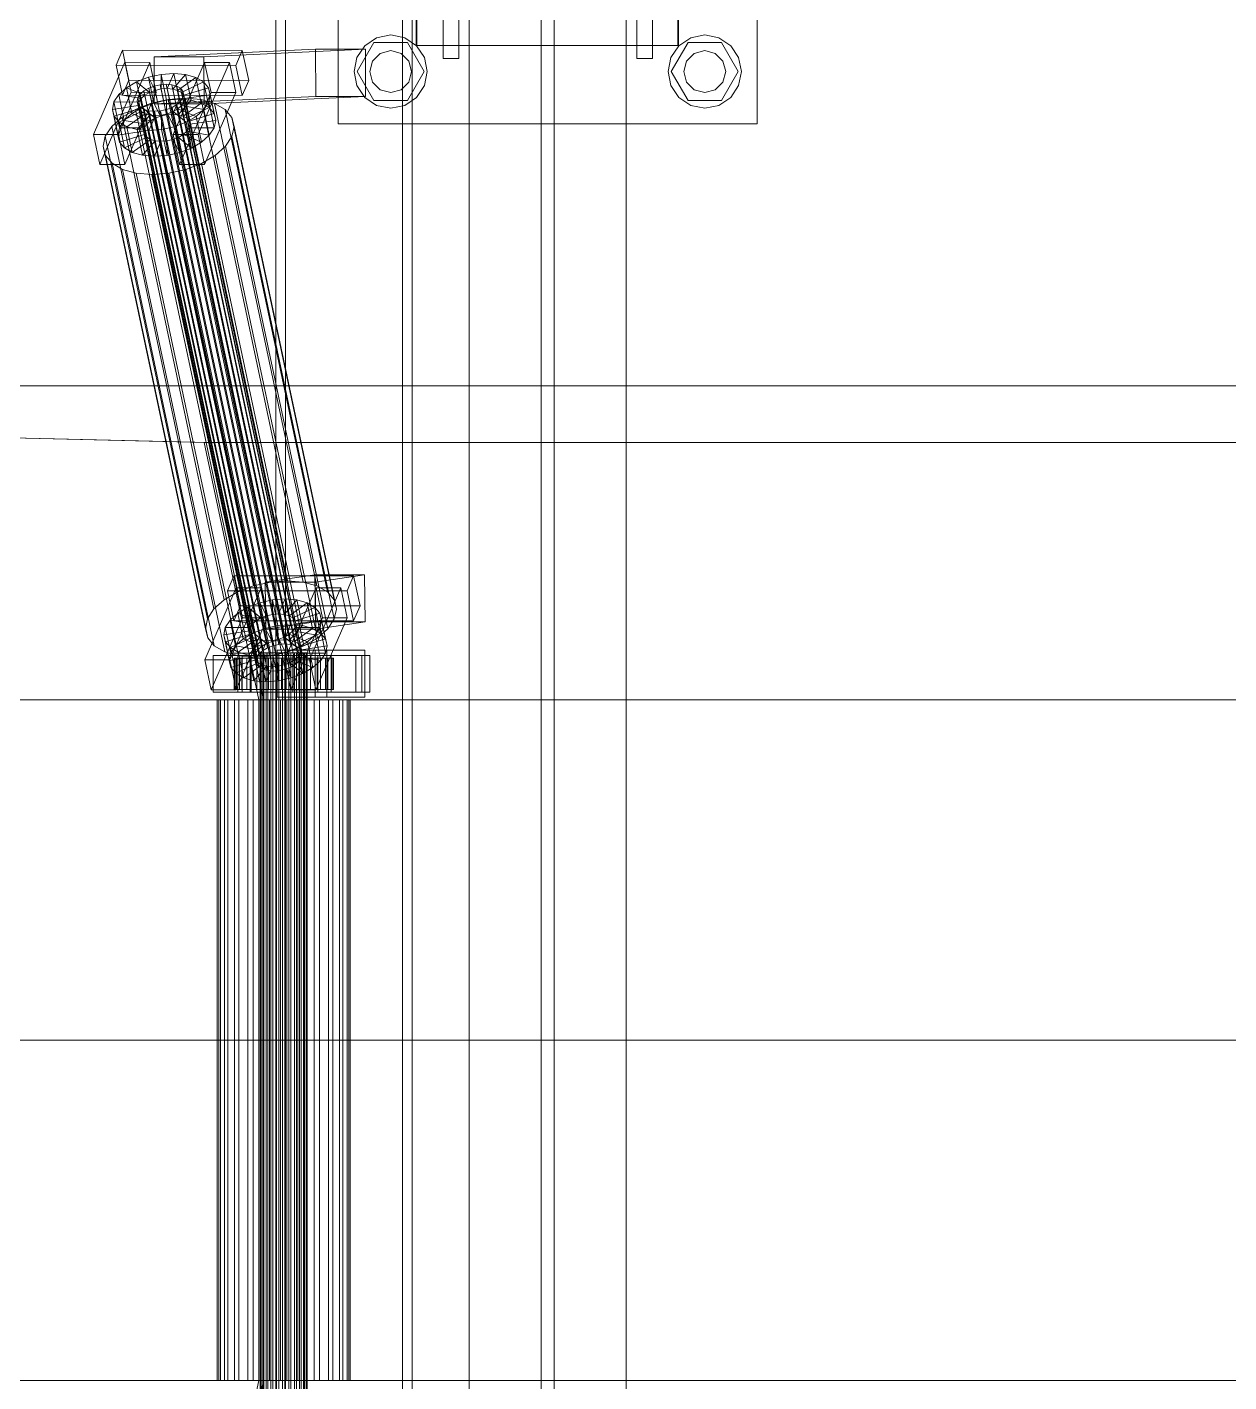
# Model space of a CAD drawing. Header units: millimetres. Extents: x -1970 to 34302, y -65268 to 6837.
# Drawn here: x 2710 to 3169, y -18130 to -17613 of the extents above; entities that cross this region are included whole.
import ezdxf

# ---------------------------------------------------------------- set-up
doc = ezdxf.new("R2010")
doc.units = ezdxf.units.MM
doc.layers.add('superior_C01', color=7, linetype='Continuous', lineweight=0)

msp = doc.modelspace()

# ---------------------------------------------------------------- linework, layer by layer
at = {"layer": 'superior_C01'}
for p, q in [((2828.959, -17650), (2828.959, -17490)), ((2988.959, -17490), (2988.959, -17650)), ((2858.655, -17620), (2858.655, -17520)), ((2858.959, -17620), (2858.959, -17520)), ((2958.655, -17520), (2958.655, -17620)), ((2958.959, -17520), (2958.959, -17620)), ((2868.959, -17570), (2868.959, -17625)), ((2874.959, -17570), (2874.959, -17625)), ((2878.959, -17570), (2878.959, -18430)), ((2906.459, -17570), (2906.459, -18430)), ((2911.459, -18430), (2911.459, -17570)), ((2938.959, -18430), (2938.959, -17570)), ((2942.959, -17570), (2942.959, -17625)), ((2948.959, -17570), (2948.959, -17625)), ((2805.081, -17575), (2805.081, -18425)), ((2808.734, -18425), (2808.734, -17575)), ((2853.471, -18425), (2853.471, -17575)), ((2857.123, -17575), (2857.123, -18425)), ((2836.025, -17624.642), (2839.06, -17620.101)), ((2836.159, -17630), (2842.559, -17618.915)), ((2839.06, -17620.101), (2843.602, -17617.066)), ((2842.559, -17618.915), (2855.359, -17618.915)), ((2843.602, -17617.066), (2848.959, -17616)), ((2848.959, -17616), (2854.317, -17617.066)), ((2854.317, -17617.066), (2858.859, -17620.101)), ((2855.359, -17618.915), (2861.759, -17630)), ((2958.655, -17620), (2858.655, -17620)), ((2858.859, -17620.101), (2861.894, -17624.642)), ((2958.959, -17620), (2858.959, -17620)), ((2956.025, -17624.642), (2959.06, -17620.101)), ((2956.159, -17630), (2962.559, -17618.915)), ((2959.06, -17620.101), (2963.602, -17617.066)), ((2962.559, -17618.915), (2975.359, -17618.915)), ((2963.602, -17617.066), (2968.959, -17616)), ((2968.959, -17616), (2974.317, -17617.066)), ((2974.317, -17617.066), (2978.859, -17620.101)), ((2975.359, -17618.915), (2981.759, -17630)), ((2978.859, -17620.101), (2981.894, -17624.642)), ((2746.551, -17621.857), (2744.051, -17627.592)), ((2748.982, -17633.325), (2746.551, -17621.857)), ((2746.551, -17621.857), (2792.274, -17621.914)), ((2820.238, -17621.488), (2758.564, -17624.356)), ((2777.615, -17624.356), (2758.564, -17624.356)), ((2758.564, -17624.356), (2758.641, -17642.354)), ((2777.615, -17624.356), (2839.289, -17621.488)), ((2777.692, -17642.354), (2777.615, -17624.356)), ((2789.774, -17627.65), (2792.274, -17621.914)), ((2792.274, -17621.914), (2794.705, -17633.382)), ((2820.316, -17639.486), (2820.238, -17621.488)), ((2820.238, -17621.488), (2839.289, -17621.488)), ((2834.959, -17630), (2836.025, -17624.642)), ((2839.289, -17621.488), (2839.367, -17639.486)), ((2840.959, -17630), (2842.031, -17626)), ((2842.031, -17626), (2844.959, -17623.072)), ((2844.959, -17623.072), (2848.959, -17622)), ((2848.959, -17622), (2852.959, -17623.072)), ((2852.959, -17623.072), (2855.887, -17626)), ((2855.887, -17626), (2856.959, -17630)), ((2861.894, -17624.642), (2862.959, -17630)), ((2868.959, -17625), (2874.959, -17625)), ((2942.959, -17625), (2948.959, -17625)), ((2954.959, -17630), (2956.025, -17624.642)), ((2960.959, -17630), (2962.031, -17626)), ((2962.031, -17626), (2964.959, -17623.072)), ((2964.959, -17623.072), (2968.959, -17622)), ((2968.959, -17622), (2972.959, -17623.072)), ((2972.959, -17623.072), (2975.887, -17626)), ((2975.887, -17626), (2976.959, -17630)), ((2981.894, -17624.642), (2982.959, -17630)), ((2747.409, -17626.449), (2735.41, -17653.98)), ((2789.774, -17627.65), (2744.051, -17627.592)), ((2744.051, -17627.592), (2746.482, -17639.061)), ((2744.935, -17653.992), (2756.934, -17626.461)), ((2749.84, -17637.917), (2747.409, -17626.449)), ((2747.409, -17626.449), (2756.934, -17626.461)), ((2756.401, -17632.183), (2761.24, -17631.1)), ((2756.934, -17626.461), (2759.366, -17637.929)), ((2761.24, -17631.1), (2766.086, -17630.735)), ((2761.24, -17631.1), (2761.291, -17636.643)), ((2763.324, -17640.93), (2761.24, -17631.1)), ((2766.086, -17630.735), (2763.586, -17636.47)), ((2770.609, -17631.112), (2765.729, -17636.649)), ((2777.891, -17626.487), (2765.891, -17654.019)), ((2768.17, -17640.564), (2766.086, -17630.735)), ((2766.086, -17630.735), (2770.609, -17631.112)), ((2772.692, -17640.942), (2770.609, -17631.112)), ((2770.609, -17631.112), (2774.499, -17632.206)), ((2775.417, -17654.031), (2787.416, -17626.499)), ((2780.322, -17637.955), (2777.891, -17626.487)), ((2777.891, -17626.487), (2787.416, -17626.499)), ((2787.416, -17626.499), (2789.847, -17637.967)), ((2792.205, -17639.118), (2789.774, -17627.65)), ((2836.025, -17635.358), (2834.959, -17630)), ((2842.559, -17641.085), (2836.159, -17630)), ((2842.031, -17634), (2840.959, -17630)), ((2861.759, -17630), (2855.359, -17641.085)), ((2856.959, -17630), (2855.887, -17634)), ((2862.959, -17630), (2861.894, -17635.358)), ((2956.025, -17635.358), (2954.959, -17630)), ((2962.559, -17641.085), (2956.159, -17630)), ((2962.031, -17634), (2960.959, -17630)), ((2981.759, -17630), (2975.359, -17641.085)), ((2976.959, -17630), (2975.887, -17634)), ((2982.959, -17630), (2981.894, -17635.358)), ((2745.084, -17638.79), (2748.038, -17636.164)), ((2746.482, -17639.061), (2748.982, -17633.325)), ((2748.038, -17636.164), (2751.898, -17633.91)), ((2748.038, -17636.164), (2755.037, -17639.042)), ((2750.122, -17645.994), (2748.038, -17636.164)), ((2794.705, -17633.382), (2748.982, -17633.325)), ((2751.898, -17633.91), (2756.401, -17632.183)), ((2751.898, -17633.91), (2756.866, -17637.975)), ((2753.981, -17643.74), (2751.898, -17633.91)), ((2754.69, -17637.404), (2756.518, -17636.336)), ((2756.401, -17632.183), (2758.999, -17637.157)), ((2758.485, -17642.013), (2756.401, -17632.183)), ((2756.518, -17636.336), (2758.651, -17635.518)), ((2801.841, -17850.135), (2756.518, -17636.336)), ((2758.651, -17635.518), (2760.944, -17635.005)), ((2803.974, -17849.317), (2758.651, -17635.518)), ((2760.944, -17635.005), (2763.239, -17634.832)), ((2806.267, -17848.804), (2760.944, -17635.005)), ((2763.239, -17634.832), (2765.381, -17635.011)), ((2808.562, -17848.631), (2763.239, -17634.832)), ((2765.381, -17635.011), (2767.224, -17635.529)), ((2810.704, -17848.809), (2765.381, -17635.011)), ((2767.224, -17635.529), (2768.642, -17636.352)), ((2812.547, -17849.328), (2767.224, -17635.529)), ((2774.499, -17632.206), (2767.572, -17637.167)), ((2768.642, -17636.352), (2769.539, -17637.422)), ((2813.965, -17850.15), (2768.642, -17636.352)), ((2777.493, -17633.943), (2768.989, -17637.99)), ((2779.385, -17636.203), (2769.886, -17639.061)), ((2776.583, -17642.036), (2774.499, -17632.206)), ((2774.499, -17632.206), (2777.493, -17633.943)), ((2779.577, -17643.772), (2777.493, -17633.943)), ((2777.493, -17633.943), (2779.385, -17636.203)), ((2781.469, -17646.033), (2779.385, -17636.203)), ((2779.385, -17636.203), (2780.048, -17638.834)), ((2794.705, -17633.382), (2792.205, -17639.118)), ((2839.06, -17639.899), (2836.025, -17635.358)), ((2844.959, -17636.928), (2842.031, -17634)), ((2855.887, -17634), (2852.959, -17636.928)), ((2861.894, -17635.358), (2858.859, -17639.899)), ((2959.06, -17639.899), (2956.025, -17635.358)), ((2964.959, -17636.928), (2962.031, -17634)), ((2975.887, -17634), (2972.959, -17636.928)), ((2981.894, -17635.358), (2978.859, -17639.899)), ((2737.841, -17665.449), (2749.84, -17637.917)), ((2743.238, -17641.61), (2745.084, -17638.79)), ((2745.084, -17638.79), (2753.638, -17640.286)), ((2747.168, -17648.62), (2745.084, -17638.79)), ((2746.482, -17639.061), (2792.205, -17639.118)), ((2759.366, -17637.929), (2747.366, -17665.461)), ((2759.366, -17637.929), (2749.84, -17637.917)), ((2752.126, -17641.32), (2752.416, -17639.983)), ((2752.44, -17642.566), (2752.126, -17641.32)), ((2797.449, -17855.119), (2752.126, -17641.32)), ((2752.416, -17639.983), (2753.291, -17638.648)), ((2797.739, -17853.782), (2752.416, -17639.983)), ((2753.638, -17640.286), (2752.764, -17641.622)), ((2753.291, -17638.648), (2754.69, -17637.404)), ((2798.614, -17852.446), (2753.291, -17638.648)), ((2755.037, -17639.042), (2753.638, -17640.286)), ((2753.638, -17640.286), (2755.722, -17650.116)), ((2800.013, -17851.202), (2754.69, -17637.404)), ((2756.866, -17637.975), (2755.037, -17639.042)), ((2755.037, -17639.042), (2757.121, -17648.872)), ((2758.999, -17637.157), (2756.866, -17637.975)), ((2756.866, -17637.975), (2758.949, -17647.804)), ((2757.517, -17642.107), (2763.986, -17640.659)), ((2763.324, -17640.93), (2758.485, -17642.013)), ((2820.316, -17639.486), (2758.641, -17642.354)), ((2761.291, -17636.643), (2758.999, -17637.157)), ((2758.999, -17637.157), (2761.082, -17646.986)), ((2763.586, -17636.47), (2761.291, -17636.643)), ((2761.291, -17636.643), (2763.375, -17646.473)), ((2768.17, -17640.564), (2763.324, -17640.93)), ((2763.375, -17646.473), (2763.324, -17640.93)), ((2763.586, -17636.47), (2765.67, -17646.3)), ((2765.729, -17636.649), (2763.586, -17636.47)), ((2763.986, -17640.659), (2770.465, -17640.17)), ((2803.058, -17824.968), (2763.986, -17640.659)), ((2765.67, -17646.3), (2768.17, -17640.564)), ((2765.729, -17636.649), (2767.812, -17646.479)), ((2767.572, -17637.167), (2765.729, -17636.649)), ((2768.688, -17641.341), (2767.289, -17642.585)), ((2767.572, -17637.167), (2769.655, -17646.997)), ((2768.989, -17637.99), (2767.572, -17637.167)), ((2767.812, -17646.479), (2772.692, -17640.942)), ((2772.692, -17640.942), (2768.17, -17640.564)), ((2768.323, -17665.487), (2780.322, -17637.955)), ((2769.562, -17640.005), (2768.688, -17641.341)), ((2814.011, -17855.139), (2768.688, -17641.341)), ((2768.989, -17637.99), (2771.073, -17647.82)), ((2769.886, -17639.061), (2768.989, -17637.99)), ((2769.539, -17637.422), (2769.852, -17638.668)), ((2814.861, -17851.221), (2769.539, -17637.422)), ((2769.852, -17638.668), (2769.562, -17640.005)), ((2769.562, -17640.005), (2814.885, -17853.804)), ((2815.175, -17852.467), (2769.852, -17638.668)), ((2769.886, -17639.061), (2771.97, -17648.891)), ((2770.2, -17640.307), (2769.886, -17639.061)), ((2769.91, -17641.643), (2770.2, -17640.307)), ((2780.048, -17638.834), (2770.2, -17640.307)), ((2770.2, -17640.307), (2772.284, -17650.137)), ((2770.465, -17640.17), (2776.51, -17640.674)), ((2809.536, -17824.479), (2770.465, -17640.17)), ((2776.583, -17642.036), (2772.692, -17640.942)), ((2776.51, -17640.674), (2781.711, -17642.137)), ((2815.582, -17824.984), (2776.51, -17640.674)), ((2839.367, -17639.486), (2777.692, -17642.354)), ((2789.847, -17637.967), (2777.848, -17665.499)), ((2780.048, -17638.834), (2779.435, -17641.655)), ((2782.132, -17648.664), (2780.048, -17638.834)), ((2789.847, -17637.967), (2780.322, -17637.955)), ((2839.367, -17639.486), (2820.316, -17639.486)), ((2843.602, -17642.934), (2839.06, -17639.899)), ((2855.359, -17641.085), (2842.559, -17641.085)), ((2848.959, -17638), (2844.959, -17636.928)), ((2852.959, -17636.928), (2848.959, -17638)), ((2858.859, -17639.899), (2854.317, -17642.934)), ((2963.602, -17642.934), (2959.06, -17639.899)), ((2975.359, -17641.085), (2962.559, -17641.085)), ((2968.959, -17638), (2964.959, -17636.928)), ((2972.959, -17636.928), (2968.959, -17638)), ((2978.859, -17639.899), (2974.317, -17642.934)), ((2742.626, -17644.431), (2743.238, -17641.61)), ((2742.626, -17644.431), (2752.473, -17642.958)), ((2743.288, -17647.062), (2742.626, -17644.431)), ((2744.709, -17654.261), (2742.626, -17644.431)), ((2743.238, -17641.61), (2752.764, -17641.622)), ((2745.322, -17651.44), (2743.238, -17641.61)), ((2743.288, -17647.062), (2752.787, -17644.204)), ((2745.181, -17649.322), (2753.684, -17645.275)), ((2746.337, -17647.428), (2751.497, -17644.416)), ((2750.122, -17645.994), (2747.168, -17648.62)), ((2748.174, -17651.059), (2755.102, -17646.098)), ((2753.981, -17643.74), (2750.122, -17645.994)), ((2757.121, -17648.872), (2750.122, -17645.994)), ((2751.497, -17644.416), (2757.517, -17642.107)), ((2790.568, -17828.725), (2751.497, -17644.416)), ((2752.065, -17652.153), (2756.945, -17646.616)), ((2753.336, -17643.637), (2752.44, -17642.566)), ((2797.763, -17856.365), (2752.44, -17642.566)), ((2752.764, -17641.622), (2752.473, -17642.958)), ((2752.473, -17642.958), (2752.787, -17644.204)), ((2752.473, -17642.958), (2754.557, -17652.788)), ((2752.764, -17641.622), (2754.847, -17651.452)), ((2752.787, -17644.204), (2753.684, -17645.275)), ((2752.787, -17644.204), (2754.871, -17654.034)), ((2754.754, -17644.459), (2753.336, -17643.637)), ((2798.659, -17857.435), (2753.336, -17643.637)), ((2753.684, -17645.275), (2755.102, -17646.098)), ((2753.684, -17645.275), (2755.768, -17655.105)), ((2758.485, -17642.013), (2753.981, -17643.74)), ((2758.949, -17647.804), (2753.981, -17643.74)), ((2756.597, -17644.978), (2754.754, -17644.459)), ((2800.077, -17858.258), (2754.754, -17644.459)), ((2755.102, -17646.098), (2756.945, -17646.616)), ((2755.102, -17646.098), (2757.186, -17655.927)), ((2758.739, -17645.156), (2756.597, -17644.978)), ((2801.92, -17858.776), (2756.597, -17644.978)), ((2756.945, -17646.616), (2759.087, -17646.795)), ((2756.945, -17646.616), (2759.028, -17656.446)), ((2796.588, -17826.416), (2757.517, -17642.107)), ((2761.082, -17646.986), (2758.485, -17642.013)), ((2758.641, -17642.354), (2777.692, -17642.354)), ((2761.035, -17644.983), (2758.739, -17645.156)), ((2804.062, -17858.955), (2758.739, -17645.156)), ((2759.087, -17646.795), (2761.382, -17646.622)), ((2763.327, -17644.47), (2761.035, -17644.983)), ((2806.358, -17858.782), (2761.035, -17644.983)), ((2761.082, -17646.986), (2763.375, -17646.473)), ((2761.382, -17646.622), (2763.675, -17646.108)), ((2761.433, -17652.165), (2761.382, -17646.622)), ((2761.382, -17646.622), (2763.466, -17656.451)), ((2765.46, -17643.652), (2763.327, -17644.47)), ((2808.65, -17858.269), (2763.327, -17644.47)), ((2763.375, -17646.473), (2765.67, -17646.3)), ((2763.675, -17646.108), (2765.808, -17645.29)), ((2766.272, -17651.082), (2763.675, -17646.108)), ((2763.675, -17646.108), (2765.758, -17655.938)), ((2767.289, -17642.585), (2765.46, -17643.652)), ((2810.783, -17857.451), (2765.46, -17643.652)), ((2765.67, -17646.3), (2767.812, -17646.479)), ((2765.808, -17645.29), (2767.636, -17644.223)), ((2770.776, -17649.355), (2765.808, -17645.29)), ((2765.808, -17645.29), (2767.892, -17655.12)), ((2812.612, -17856.383), (2767.289, -17642.585)), ((2767.636, -17644.223), (2769.035, -17642.979)), ((2774.636, -17647.101), (2767.636, -17644.223)), ((2767.636, -17644.223), (2769.72, -17654.053)), ((2767.812, -17646.479), (2769.655, -17646.997)), ((2769.035, -17642.979), (2769.91, -17641.643)), ((2777.589, -17644.475), (2769.035, -17642.979)), ((2769.035, -17642.979), (2771.119, -17652.809)), ((2769.655, -17646.997), (2776.583, -17642.036)), ((2769.91, -17641.643), (2779.435, -17641.655)), ((2771.993, -17651.473), (2769.91, -17641.643)), ((2771.073, -17647.82), (2779.577, -17643.772)), ((2771.97, -17648.891), (2781.469, -17646.033)), ((2777.589, -17644.475), (2774.636, -17647.101)), ((2779.577, -17643.772), (2776.583, -17642.036)), ((2779.435, -17641.655), (2777.589, -17644.475)), ((2779.673, -17654.305), (2777.589, -17644.475)), ((2779.435, -17641.655), (2781.519, -17651.485)), ((2781.469, -17646.033), (2779.577, -17643.772)), ((2782.132, -17648.664), (2781.469, -17646.033)), ((2781.711, -17642.137), (2785.713, -17644.459)), ((2820.783, -17826.446), (2781.711, -17642.137)), ((2785.713, -17644.459), (2788.243, -17647.481)), ((2824.785, -17828.768), (2785.713, -17644.459)), ((2848.959, -17644), (2843.602, -17642.934)), ((2854.317, -17642.934), (2848.959, -17644)), ((2968.959, -17644), (2963.602, -17642.934)), ((2974.317, -17642.934), (2968.959, -17644)), ((2739.92, -17654.709), (2742.388, -17650.939)), ((2742.388, -17650.939), (2746.337, -17647.428)), ((2781.459, -17835.248), (2742.388, -17650.939)), ((2745.181, -17649.322), (2743.288, -17647.062)), ((2745.372, -17656.892), (2743.288, -17647.062)), ((2745.322, -17651.44), (2744.709, -17654.261)), ((2748.174, -17651.059), (2745.181, -17649.322)), ((2747.264, -17659.152), (2745.181, -17649.322)), ((2747.168, -17648.62), (2745.322, -17651.44)), ((2754.847, -17651.452), (2745.322, -17651.44)), ((2785.408, -17831.737), (2746.337, -17647.428)), ((2755.722, -17650.116), (2747.168, -17648.62)), ((2752.065, -17652.153), (2748.174, -17651.059)), ((2750.258, -17660.889), (2748.174, -17651.059)), ((2754.557, -17652.788), (2754.847, -17651.452)), ((2754.847, -17651.452), (2755.722, -17650.116)), ((2755.722, -17650.116), (2757.121, -17648.872)), ((2756.587, -17652.53), (2759.087, -17646.795)), ((2757.121, -17648.872), (2758.949, -17647.804)), ((2758.949, -17647.804), (2761.082, -17646.986)), ((2759.087, -17646.795), (2761.171, -17656.624)), ((2766.272, -17651.082), (2761.433, -17652.165)), ((2770.776, -17649.355), (2766.272, -17651.082)), ((2768.356, -17660.912), (2766.272, -17651.082)), ((2769.655, -17646.997), (2771.073, -17647.82)), ((2774.636, -17647.101), (2770.776, -17649.355)), ((2772.859, -17659.184), (2770.776, -17649.355)), ((2771.073, -17647.82), (2771.97, -17648.891)), ((2771.993, -17651.473), (2771.119, -17652.809)), ((2771.97, -17648.891), (2772.284, -17650.137)), ((2772.284, -17650.137), (2771.993, -17651.473)), ((2781.519, -17651.485), (2771.993, -17651.473)), ((2772.284, -17650.137), (2782.132, -17648.664)), ((2776.719, -17656.931), (2774.636, -17647.101)), ((2779.673, -17654.305), (2781.519, -17651.485)), ((2781.519, -17651.485), (2782.132, -17648.664)), ((2788.243, -17647.481), (2789.129, -17650.998)), ((2827.315, -17831.79), (2788.243, -17647.481)), ((2789.129, -17650.998), (2788.31, -17654.769)), ((2828.2, -17835.307), (2789.129, -17650.998)), ((2988.959, -17650), (2828.959, -17650)), ((2744.935, -17653.992), (2735.41, -17653.98)), ((2735.41, -17653.98), (2737.841, -17665.449)), ((2739.101, -17658.48), (2739.92, -17654.709)), ((2778.992, -17839.018), (2739.92, -17654.709)), ((2754.557, -17652.788), (2744.709, -17654.261)), ((2744.709, -17654.261), (2745.372, -17656.892)), ((2747.366, -17665.461), (2744.935, -17653.992)), ((2754.871, -17654.034), (2745.372, -17656.892)), ((2745.372, -17656.892), (2747.264, -17659.152)), ((2755.768, -17655.105), (2747.264, -17659.152)), ((2757.186, -17655.927), (2750.258, -17660.889)), ((2756.587, -17652.53), (2752.065, -17652.153)), ((2754.148, -17661.983), (2752.065, -17652.153)), ((2759.028, -17656.446), (2754.148, -17661.983)), ((2754.871, -17654.034), (2754.557, -17652.788)), ((2755.768, -17655.105), (2754.871, -17654.034)), ((2757.186, -17655.927), (2755.768, -17655.105)), ((2761.433, -17652.165), (2756.587, -17652.53)), ((2758.671, -17662.36), (2756.587, -17652.53)), ((2759.028, -17656.446), (2757.186, -17655.927)), ((2761.171, -17656.624), (2758.671, -17662.36)), ((2761.171, -17656.624), (2759.028, -17656.446)), ((2763.466, -17656.451), (2761.171, -17656.624)), ((2763.517, -17661.995), (2761.433, -17652.165)), ((2765.758, -17655.938), (2763.466, -17656.451)), ((2763.466, -17656.451), (2763.517, -17661.995)), ((2767.892, -17655.12), (2765.758, -17655.938)), ((2765.758, -17655.938), (2768.356, -17660.912)), ((2775.417, -17654.031), (2765.891, -17654.019)), ((2765.891, -17654.019), (2768.323, -17665.487)), ((2769.72, -17654.053), (2767.892, -17655.12)), ((2767.892, -17655.12), (2772.859, -17659.184)), ((2771.119, -17652.809), (2769.72, -17654.053)), ((2769.72, -17654.053), (2776.719, -17656.931)), ((2771.119, -17652.809), (2779.673, -17654.305)), ((2772.859, -17659.184), (2776.719, -17656.931)), ((2777.848, -17665.499), (2775.417, -17654.031)), ((2776.719, -17656.931), (2779.673, -17654.305)), ((2788.31, -17654.769), (2785.842, -17658.539)), ((2788.31, -17654.769), (2827.381, -17839.078)), ((2739.987, -17661.997), (2739.101, -17658.48)), ((2778.173, -17842.789), (2739.101, -17658.48)), ((2742.517, -17665.019), (2739.987, -17661.997)), ((2779.058, -17846.306), (2739.987, -17661.997)), ((2747.264, -17659.152), (2750.258, -17660.889)), ((2750.258, -17660.889), (2754.148, -17661.983)), ((2754.148, -17661.983), (2758.671, -17662.36)), ((2758.671, -17662.36), (2763.517, -17661.995)), ((2763.517, -17661.995), (2768.356, -17660.912)), ((2768.356, -17660.912), (2772.859, -17659.184)), ((2781.894, -17662.05), (2776.733, -17665.062)), ((2785.842, -17658.539), (2781.894, -17662.05)), ((2820.965, -17846.359), (2781.894, -17662.05)), ((2824.913, -17842.848), (2785.842, -17658.539)), ((2737.841, -17665.449), (2747.366, -17665.461)), ((2746.519, -17667.341), (2742.517, -17665.019)), ((2781.588, -17849.328), (2742.517, -17665.019)), ((2751.72, -17668.803), (2746.519, -17667.341)), ((2785.59, -17851.65), (2746.519, -17667.341)), ((2770.714, -17667.371), (2764.244, -17668.819)), ((2768.323, -17665.487), (2777.848, -17665.499)), ((2776.733, -17665.062), (2770.714, -17667.371)), ((2809.785, -17851.68), (2770.714, -17667.371)), ((2815.805, -17849.371), (2776.733, -17665.062)), ((2757.765, -17669.308), (2751.72, -17668.803)), ((2790.791, -17853.113), (2751.72, -17668.803)), ((2764.244, -17668.819), (2757.765, -17669.308)), ((2796.837, -17853.617), (2757.765, -17669.308)), ((2803.315, -17853.128), (2764.244, -17668.819)), ((1883.915, -17750), (2777.706, -17771.702)), ((2779.522, -17771.702), (1885.731, -17750)), ((2005.168, -17750), (11044.69, -17750)), ((11046.22, -17750), (2006.698, -17750)), ((2777.706, -17771.702), (2798.544, -17870)), ((2777.706, -17771.702), (2779.522, -17771.702)), ((2777.706, -17771.702), (3711.715, -17771.702)), ((2800.36, -17870), (2779.522, -17771.702)), ((3713.532, -17771.702), (2779.522, -17771.702)), ((2789.096, -17822.549), (2786.596, -17828.285)), ((2791.527, -17834.017), (2789.096, -17822.549)), ((2789.096, -17822.549), (2834.818, -17822.606)), ((2819.922, -17822.189), (2801.021, -17825.057)), ((2820.175, -17840.17), (2819.922, -17822.189)), ((2819.922, -17822.189), (2838.973, -17822.189)), ((2820.072, -17825.057), (2838.973, -17822.189)), ((2832.318, -17828.342), (2834.818, -17822.606)), ((2834.818, -17822.606), (2837.249, -17834.074)), ((2838.973, -17822.189), (2839.226, -17840.17)), ((2789.953, -17827.141), (2777.954, -17854.673)), ((2787.48, -17854.685), (2799.479, -17827.153)), ((2792.385, -17838.609), (2789.953, -17827.141)), ((2789.953, -17827.141), (2799.479, -17827.153)), ((2796.588, -17826.416), (2790.568, -17828.725)), ((2803.058, -17824.968), (2796.588, -17826.416)), ((2799.479, -17827.153), (2801.91, -17838.621)), ((2820.072, -17825.057), (2801.021, -17825.057)), ((2801.021, -17825.057), (2801.274, -17843.038)), ((2809.536, -17824.479), (2803.058, -17824.968)), ((2820.435, -17827.179), (2808.436, -17854.711)), ((2815.582, -17824.984), (2809.536, -17824.479)), ((2820.783, -17826.446), (2815.582, -17824.984)), ((2817.961, -17854.723), (2829.961, -17827.191)), ((2820.324, -17843.038), (2820.072, -17825.057)), ((2822.866, -17838.647), (2820.435, -17827.179)), ((2820.435, -17827.179), (2829.961, -17827.191)), ((2824.785, -17828.768), (2820.783, -17826.446)), ((2829.961, -17827.191), (2832.392, -17838.659)), ((2785.408, -17831.737), (2781.459, -17835.248)), ((2790.568, -17828.725), (2785.408, -17831.737)), ((2832.318, -17828.342), (2786.596, -17828.285)), ((2786.596, -17828.285), (2789.027, -17839.753)), ((2794.442, -17834.603), (2798.945, -17832.875)), ((2798.945, -17832.875), (2803.785, -17831.792)), ((2798.945, -17832.875), (2801.543, -17837.849)), ((2801.029, -17842.705), (2798.945, -17832.875)), ((2803.785, -17831.792), (2808.631, -17831.427)), ((2803.785, -17831.792), (2803.835, -17837.336)), ((2805.868, -17841.622), (2803.785, -17831.792)), ((2808.631, -17831.427), (2806.131, -17837.163)), ((2813.153, -17831.804), (2808.273, -17837.341)), ((2810.715, -17841.257), (2808.631, -17831.427)), ((2808.631, -17831.427), (2813.153, -17831.804)), ((2817.044, -17832.898), (2810.116, -17837.86)), ((2815.237, -17841.634), (2813.153, -17831.804)), ((2813.153, -17831.804), (2817.044, -17832.898)), ((2819.127, -17842.728), (2817.044, -17832.898)), ((2817.044, -17832.898), (2820.037, -17834.635)), ((2827.315, -17831.79), (2824.785, -17828.768)), ((2828.2, -17835.307), (2827.315, -17831.79)), ((2834.749, -17839.81), (2832.318, -17828.342)), ((2781.459, -17835.248), (2778.992, -17839.018)), ((2787.629, -17839.482), (2790.582, -17836.856)), ((2789.027, -17839.753), (2791.527, -17834.017)), ((2790.582, -17836.856), (2794.442, -17834.603)), ((2790.582, -17836.856), (2797.582, -17839.734)), ((2792.666, -17846.686), (2790.582, -17836.856)), ((2837.249, -17834.074), (2791.527, -17834.017)), ((2794.442, -17834.603), (2799.41, -17838.667)), ((2796.526, -17844.433), (2794.442, -17834.603)), ((2801.543, -17837.849), (2799.41, -17838.667)), ((2803.835, -17837.336), (2801.543, -17837.849)), ((2801.543, -17837.849), (2803.627, -17847.679)), ((2806.131, -17837.163), (2803.835, -17837.336)), ((2803.835, -17837.336), (2805.919, -17847.165)), ((2806.131, -17837.163), (2808.215, -17846.992)), ((2808.273, -17837.341), (2806.131, -17837.163)), ((2808.273, -17837.341), (2810.357, -17847.171)), ((2810.116, -17837.86), (2808.273, -17837.341)), ((2810.116, -17837.86), (2812.2, -17847.689)), ((2811.534, -17838.682), (2810.116, -17837.86)), ((2820.037, -17834.635), (2811.534, -17838.682)), ((2821.93, -17836.895), (2812.43, -17839.753)), ((2822.121, -17844.465), (2820.037, -17834.635)), ((2820.037, -17834.635), (2821.93, -17836.895)), ((2824.013, -17846.725), (2821.93, -17836.895)), ((2821.93, -17836.895), (2822.592, -17839.526)), ((2827.381, -17839.078), (2828.2, -17835.307)), ((2837.249, -17834.074), (2834.749, -17839.81)), ((2778.992, -17839.018), (2778.173, -17842.789)), ((2778.173, -17842.789), (2779.058, -17846.306)), ((2780.385, -17866.141), (2792.385, -17838.609)), ((2785.17, -17845.123), (2785.783, -17842.302)), ((2785.783, -17842.302), (2787.629, -17839.482)), ((2785.783, -17842.302), (2795.308, -17842.314)), ((2787.866, -17852.132), (2785.783, -17842.302)), ((2787.629, -17839.482), (2796.183, -17840.978)), ((2789.712, -17849.312), (2787.629, -17839.482)), ((2789.027, -17839.753), (2834.749, -17839.81)), ((2801.91, -17838.621), (2789.911, -17866.153)), ((2801.91, -17838.621), (2792.385, -17838.609)), ((2795.308, -17842.314), (2795.018, -17843.65)), ((2796.183, -17840.978), (2795.308, -17842.314)), ((2795.308, -17842.314), (2797.392, -17852.144)), ((2797.582, -17839.734), (2796.183, -17840.978)), ((2796.183, -17840.978), (2798.266, -17850.808)), ((2801.029, -17842.705), (2796.526, -17844.433)), ((2799.41, -17838.667), (2797.582, -17839.734)), ((2797.582, -17839.734), (2799.665, -17849.564)), ((2799.41, -17838.667), (2801.494, -17848.497)), ((2805.868, -17841.622), (2801.029, -17842.705)), ((2803.627, -17847.679), (2801.029, -17842.705)), ((2820.175, -17840.17), (2801.274, -17843.038)), ((2801.274, -17843.038), (2820.324, -17843.038)), ((2810.715, -17841.257), (2805.868, -17841.622)), ((2805.919, -17847.165), (2805.868, -17841.622)), ((2808.215, -17846.992), (2810.715, -17841.257)), ((2810.357, -17847.171), (2815.237, -17841.634)), ((2815.237, -17841.634), (2810.715, -17841.257)), ((2810.867, -17866.179), (2822.866, -17838.647)), ((2811.534, -17838.682), (2813.618, -17848.512)), ((2812.43, -17839.753), (2811.534, -17838.682)), ((2811.58, -17843.671), (2812.454, -17842.335)), ((2812.2, -17847.689), (2819.127, -17842.728)), ((2812.43, -17839.753), (2814.514, -17849.583)), ((2812.744, -17840.999), (2812.43, -17839.753)), ((2812.454, -17842.335), (2812.744, -17840.999)), ((2812.454, -17842.335), (2821.98, -17842.347)), ((2814.538, -17852.165), (2812.454, -17842.335)), ((2822.592, -17839.526), (2812.744, -17840.999)), ((2812.744, -17840.999), (2814.828, -17850.829)), ((2819.127, -17842.728), (2815.237, -17841.634)), ((2822.121, -17844.465), (2819.127, -17842.728)), ((2821.98, -17842.347), (2820.134, -17845.167)), ((2839.226, -17840.17), (2820.175, -17840.17)), ((2839.226, -17840.17), (2820.324, -17843.038)), ((2832.392, -17838.659), (2820.392, -17866.191)), ((2820.965, -17846.359), (2824.913, -17842.848)), ((2822.592, -17839.526), (2821.98, -17842.347)), ((2821.98, -17842.347), (2824.063, -17852.177)), ((2824.676, -17849.356), (2822.592, -17839.526)), ((2832.392, -17838.659), (2822.866, -17838.647)), ((2824.913, -17842.848), (2827.381, -17839.078)), ((2779.058, -17846.306), (2781.588, -17849.328)), ((2785.17, -17845.123), (2795.018, -17843.65)), ((2785.832, -17847.754), (2785.17, -17845.123)), ((2787.254, -17854.953), (2785.17, -17845.123)), ((2785.832, -17847.754), (2795.332, -17844.897)), ((2787.725, -17850.015), (2785.832, -17847.754)), ((2787.916, -17857.584), (2785.832, -17847.754)), ((2787.725, -17850.015), (2796.228, -17845.967)), ((2792.666, -17846.686), (2789.712, -17849.312)), ((2790.718, -17851.751), (2797.646, -17846.79)), ((2796.526, -17844.433), (2792.666, -17846.686)), ((2799.665, -17849.564), (2792.666, -17846.686)), ((2794.609, -17852.845), (2799.489, -17847.308)), ((2795.018, -17843.65), (2795.332, -17844.897)), ((2795.018, -17843.65), (2797.102, -17853.48)), ((2795.332, -17844.897), (2796.228, -17845.967)), ((2795.332, -17844.897), (2797.416, -17854.726)), ((2796.228, -17845.967), (2797.646, -17846.79)), ((2796.228, -17845.967), (2798.312, -17855.797)), ((2801.494, -17848.497), (2796.526, -17844.433)), ((2797.646, -17846.79), (2799.489, -17847.308)), ((2797.646, -17846.79), (2799.73, -17856.62)), ((2799.131, -17853.223), (2801.631, -17847.487)), ((2799.489, -17847.308), (2801.631, -17847.487)), ((2799.489, -17847.308), (2801.573, -17857.138)), ((2799.665, -17849.564), (2801.494, -17848.497)), ((2801.494, -17848.497), (2803.627, -17847.679)), ((2801.631, -17847.487), (2803.927, -17847.314)), ((2801.631, -17847.487), (2803.715, -17857.317)), ((2803.627, -17847.679), (2805.919, -17847.165)), ((2803.927, -17847.314), (2806.219, -17846.801)), ((2803.977, -17852.857), (2803.927, -17847.314)), ((2803.927, -17847.314), (2806.011, -17857.144)), ((2805.919, -17847.165), (2808.215, -17846.992)), ((2806.219, -17846.801), (2808.352, -17845.983)), ((2808.817, -17851.774), (2806.219, -17846.801)), ((2806.219, -17846.801), (2808.303, -17856.631)), ((2808.215, -17846.992), (2810.357, -17847.171)), ((2808.352, -17845.983), (2810.181, -17844.915)), ((2813.32, -17850.047), (2808.352, -17845.983)), ((2808.352, -17845.983), (2810.436, -17855.812)), ((2810.181, -17844.915), (2811.58, -17843.671)), ((2817.18, -17847.793), (2810.181, -17844.915)), ((2810.181, -17844.915), (2812.264, -17854.745)), ((2810.357, -17847.171), (2812.2, -17847.689)), ((2820.134, -17845.167), (2811.58, -17843.671)), ((2811.58, -17843.671), (2813.663, -17853.501)), ((2812.2, -17847.689), (2813.618, -17848.512)), ((2817.18, -17847.793), (2813.32, -17850.047)), ((2813.618, -17848.512), (2822.121, -17844.465)), ((2813.618, -17848.512), (2814.514, -17849.583)), ((2814.514, -17849.583), (2824.013, -17846.725)), ((2815.805, -17849.371), (2820.965, -17846.359)), ((2820.134, -17845.167), (2817.18, -17847.793)), ((2819.264, -17857.623), (2817.18, -17847.793)), ((2822.217, -17854.997), (2820.134, -17845.167)), ((2824.013, -17846.725), (2822.121, -17844.465)), ((2824.676, -17849.356), (2824.013, -17846.725)), ((2790.613, -17853), (2781.087, -17853)), ((2781.087, -17853), (2781.087, -17867)), ((2795.697, -17853), (2781.087, -17853)), ((2781.588, -17849.328), (2785.59, -17851.65)), ((2785.59, -17851.65), (2790.791, -17853.113)), ((2787.866, -17852.132), (2787.254, -17854.953)), ((2797.102, -17853.48), (2787.254, -17854.953)), ((2790.718, -17851.751), (2787.725, -17850.015)), ((2789.809, -17859.844), (2787.725, -17850.015)), ((2789.712, -17849.312), (2787.866, -17852.132)), ((2797.392, -17852.144), (2787.866, -17852.132)), ((2798.266, -17850.808), (2789.712, -17849.312)), ((2790.613, -17867), (2790.613, -17853)), ((2790.613, -17853), (2805.223, -17853)), ((2794.609, -17852.845), (2790.718, -17851.751)), ((2792.802, -17861.581), (2790.718, -17851.751)), ((2790.791, -17853.113), (2796.837, -17853.617)), ((2837.953, -17853), (2792.231, -17853)), ((2792.231, -17853), (2792.231, -17867)), ((2795.275, -17853), (2792.231, -17853)), ((2799.131, -17853.223), (2794.609, -17852.845)), ((2796.693, -17862.675), (2794.609, -17852.845)), ((2795.275, -17867), (2795.275, -17853)), ((2795.275, -17853), (2840.997, -17853)), ((2795.697, -17867), (2795.697, -17853)), ((2795.697, -17853), (2805.223, -17853)), ((2796.837, -17853.617), (2803.315, -17853.128)), ((2797.102, -17853.48), (2797.392, -17852.144)), ((2797.416, -17854.726), (2797.102, -17853.48)), ((2797.392, -17852.144), (2798.266, -17850.808)), ((2798.614, -17852.446), (2797.739, -17853.782)), ((2798.266, -17850.808), (2799.665, -17849.564)), ((2800.013, -17851.202), (2798.614, -17852.446)), ((2799.297, -17852), (2799.102, -17852)), ((2799.102, -17852), (2799.519, -17852)), ((2799.102, -18148), (2799.102, -17852)), ((2803.977, -17852.857), (2799.131, -17853.223)), ((2801.215, -17863.052), (2799.131, -17853.223)), ((2800.092, -17852), (2799.297, -17852)), ((2799.297, -18148), (2799.297, -17852)), ((2799.519, -17852), (2800.52, -17852)), ((2799.519, -18148), (2799.519, -17852)), ((2801.841, -17850.135), (2800.013, -17851.202)), ((2801.433, -17852), (2800.092, -17852)), ((2800.092, -18148), (2800.092, -17852)), ((2800.52, -17852), (2802.037, -17852)), ((2800.52, -18148), (2800.52, -17852)), ((2803.227, -17852), (2801.433, -17852)), ((2801.433, -18148), (2801.433, -17852)), ((2803.974, -17849.317), (2801.841, -17850.135)), ((2802.037, -17852), (2803.967, -17852)), ((2802.037, -18148), (2802.037, -17852)), ((2805.352, -17852), (2803.227, -17852)), ((2803.227, -18148), (2803.227, -17852)), ((2803.315, -17853.128), (2809.785, -17851.68)), ((2803.967, -17852), (2806.177, -17852)), ((2803.967, -18148), (2803.967, -17852)), ((2806.267, -17848.804), (2803.974, -17849.317)), ((2808.817, -17851.774), (2803.977, -17852.857)), ((2806.061, -17862.687), (2803.977, -17852.857)), ((2805.223, -17853), (2805.223, -17867)), ((2807.664, -17852), (2805.352, -17852)), ((2805.352, -18148), (2805.352, -17852)), ((2824.618, -17851), (2805.567, -17851)), ((2805.567, -17851), (2805.567, -17869)), ((2820.055, -17851), (2805.567, -17851)), ((2806.177, -17852), (2808.519, -17852)), ((2806.177, -18148), (2806.177, -17852)), ((2808.562, -17848.631), (2806.267, -17848.804)), ((2810.006, -17852), (2807.664, -17852)), ((2807.664, -18148), (2807.664, -17852)), ((2808.519, -17852), (2810.831, -17852)), ((2808.519, -18148), (2808.519, -17852)), ((2810.704, -17848.809), (2808.562, -17848.631)), ((2813.32, -17850.047), (2808.817, -17851.774)), ((2810.901, -17861.604), (2808.817, -17851.774)), ((2809.785, -17851.68), (2815.805, -17849.371)), ((2812.216, -17852), (2810.006, -17852)), ((2810.006, -18148), (2810.006, -17852)), ((2812.547, -17849.328), (2810.704, -17848.809)), ((2810.831, -17852), (2812.956, -17852)), ((2810.831, -18148), (2810.831, -17852)), ((2821.094, -17853), (2811.569, -17853)), ((2811.569, -17853), (2811.569, -17867)), ((2826.179, -17853), (2811.569, -17853)), ((2814.146, -17852), (2812.216, -17852)), ((2812.216, -18148), (2812.216, -17852)), ((2813.663, -17853.501), (2812.264, -17854.745)), ((2813.965, -17850.15), (2812.547, -17849.328)), ((2812.956, -17852), (2814.75, -17852)), ((2812.956, -18148), (2812.956, -17852)), ((2815.404, -17859.877), (2813.32, -17850.047)), ((2814.538, -17852.165), (2813.663, -17853.501)), ((2813.663, -17853.501), (2822.217, -17854.997)), ((2814.861, -17851.221), (2813.965, -17850.15)), ((2815.663, -17852), (2814.146, -17852)), ((2814.146, -18148), (2814.146, -17852)), ((2814.514, -17849.583), (2814.828, -17850.829)), ((2814.828, -17850.829), (2814.538, -17852.165)), ((2824.063, -17852.177), (2814.538, -17852.165)), ((2814.75, -17852), (2816.091, -17852)), ((2814.75, -18148), (2814.75, -17852)), ((2814.828, -17850.829), (2824.676, -17849.356)), ((2815.175, -17852.467), (2814.861, -17851.221)), ((2814.885, -17853.804), (2815.175, -17852.467)), ((2816.664, -17852), (2815.663, -17852)), ((2815.663, -18148), (2815.663, -17852)), ((2816.091, -17852), (2816.886, -17852)), ((2816.091, -18148), (2816.091, -17852)), ((2817.081, -17852), (2816.664, -17852)), ((2816.664, -17852), (2816.664, -18148)), ((2816.886, -17852), (2817.081, -17852)), ((2816.886, -18148), (2816.886, -17852)), ((2817.081, -18148), (2817.081, -17852)), ((2820.055, -17869), (2820.055, -17851)), ((2820.055, -17851), (2839.106, -17851)), ((2821.094, -17867), (2821.094, -17853)), ((2821.094, -17853), (2835.704, -17853)), ((2822.217, -17854.997), (2824.063, -17852.177)), ((2824.063, -17852.177), (2824.676, -17849.356)), ((2824.618, -17869), (2824.618, -17851)), ((2824.618, -17851), (2839.106, -17851)), ((2826.179, -17867), (2826.179, -17853)), ((2826.179, -17853), (2835.704, -17853)), ((2835.704, -17853), (2835.704, -17867)), ((2837.953, -17867), (2837.953, -17853)), ((2837.953, -17853), (2840.997, -17853)), ((2839.106, -17851), (2839.106, -17869)), ((2840.997, -17853), (2840.997, -17867)), ((2787.48, -17854.685), (2777.954, -17854.673)), ((2777.954, -17854.673), (2780.385, -17866.141)), ((2787.254, -17854.953), (2787.916, -17857.584)), ((2789.911, -17866.153), (2787.48, -17854.685)), ((2797.416, -17854.726), (2787.916, -17857.584)), ((2787.916, -17857.584), (2789.809, -17859.844)), ((2789.526, -17854), (2789.113, -17854)), ((2789.113, -17854), (2799.102, -17854)), ((2789.113, -17866), (2789.113, -17854)), ((2789.113, -17854), (2789.993, -17854)), ((2791.205, -17854), (2789.526, -17854)), ((2789.526, -17854), (2799.297, -17854)), ((2789.526, -17866), (2789.526, -17854)), ((2798.312, -17855.797), (2789.809, -17859.844)), ((2789.993, -17854), (2799.519, -17854)), ((2789.993, -17866), (2789.993, -17854)), ((2789.993, -17854), (2792.106, -17854)), ((2794.034, -17854), (2791.205, -17854)), ((2791.205, -17854), (2800.092, -17854)), ((2791.205, -17866), (2791.205, -17854)), ((2792.106, -17854), (2800.52, -17854)), ((2792.106, -17866), (2792.106, -17854)), ((2792.106, -17854), (2795.309, -17854)), ((2799.73, -17856.62), (2792.802, -17861.581)), ((2797.821, -17854), (2794.034, -17854)), ((2794.034, -17854), (2801.433, -17854)), ((2794.034, -17866), (2794.034, -17854)), ((2795.309, -17854), (2802.037, -17854)), ((2795.309, -17866), (2795.309, -17854)), ((2795.309, -17854), (2799.383, -17854)), ((2801.573, -17857.138), (2796.693, -17862.675)), ((2798.312, -17855.797), (2797.416, -17854.726)), ((2797.739, -17853.782), (2797.449, -17855.119)), ((2797.449, -17855.119), (2797.763, -17856.365)), ((2797.763, -17856.365), (2798.659, -17857.435)), ((2802.308, -17854), (2797.821, -17854)), ((2797.821, -17854), (2803.227, -17854)), ((2797.821, -17866), (2797.821, -17854)), ((2799.73, -17856.62), (2798.312, -17855.797)), ((2798.659, -17857.435), (2800.077, -17858.258)), ((2799.102, -17854), (2799.297, -17854)), ((2799.102, -17854), (2799.102, -17866)), ((2799.519, -17854), (2799.102, -17854)), ((2799.297, -17854), (2800.092, -17854)), ((2799.297, -17854), (2799.297, -17866)), ((2799.383, -17854), (2803.967, -17854)), ((2799.383, -17866), (2799.383, -17854)), ((2799.383, -17854), (2804.051, -17854)), ((2799.519, -17854), (2799.519, -17866)), ((2800.52, -17854), (2799.519, -17854)), ((2801.573, -17857.138), (2799.73, -17856.62)), ((2800.077, -17858.258), (2801.92, -17858.776)), ((2800.092, -17854), (2801.433, -17854)), ((2800.092, -17854), (2800.092, -17866)), ((2800.52, -17854), (2800.52, -17866)), ((2802.037, -17854), (2800.52, -17854)), ((2803.715, -17857.317), (2801.215, -17863.052)), ((2801.433, -17854), (2803.227, -17854)), ((2801.433, -17854), (2801.433, -17866)), ((2803.715, -17857.317), (2801.573, -17857.138)), ((2801.92, -17858.776), (2804.062, -17858.955)), ((2802.037, -17854), (2802.037, -17866)), ((2803.967, -17854), (2802.037, -17854)), ((2807.19, -17854), (2802.308, -17854)), ((2802.308, -17854), (2805.352, -17854)), ((2802.308, -17866), (2802.308, -17854)), ((2803.227, -17854), (2805.352, -17854)), ((2803.227, -17854), (2803.227, -17866)), ((2806.011, -17857.144), (2803.715, -17857.317)), ((2803.967, -17854), (2803.967, -17866)), ((2806.177, -17854), (2803.967, -17854)), ((2804.051, -17854), (2806.177, -17854)), ((2804.051, -17866), (2804.051, -17854)), ((2804.051, -17854), (2808.993, -17854)), ((2804.062, -17858.955), (2806.358, -17858.782)), ((2805.352, -17854), (2807.664, -17854)), ((2805.352, -17854), (2805.352, -17866)), ((2808.303, -17856.631), (2806.011, -17857.144)), ((2806.011, -17857.144), (2806.061, -17862.687)), ((2806.177, -17854), (2806.177, -17866)), ((2808.519, -17854), (2806.177, -17854)), ((2806.358, -17858.782), (2808.65, -17858.269)), ((2812.132, -17854), (2807.19, -17854)), ((2807.19, -17854), (2807.664, -17854)), ((2807.19, -17866), (2807.19, -17854)), ((2807.664, -17854), (2810.006, -17854)), ((2807.664, -17854), (2807.664, -17866)), ((2810.436, -17855.812), (2808.303, -17856.631)), ((2808.303, -17856.631), (2810.901, -17861.604)), ((2817.961, -17854.723), (2808.436, -17854.711)), ((2808.436, -17854.711), (2810.867, -17866.179)), ((2808.993, -17854), (2808.519, -17854)), ((2808.519, -17854), (2808.519, -17866)), ((2810.831, -17854), (2808.519, -17854)), ((2808.65, -17858.269), (2810.783, -17857.451)), ((2808.993, -17866), (2808.993, -17854)), ((2808.993, -17854), (2813.875, -17854)), ((2812.132, -17854), (2810.006, -17854)), ((2810.006, -17854), (2812.216, -17854)), ((2810.006, -17854), (2810.006, -17866)), ((2812.264, -17854.745), (2810.436, -17855.812)), ((2810.436, -17855.812), (2815.404, -17859.877)), ((2810.783, -17857.451), (2812.612, -17856.383)), ((2813.875, -17854), (2810.831, -17854)), ((2810.831, -17854), (2810.831, -17866)), ((2812.956, -17854), (2810.831, -17854)), ((2816.8, -17854), (2812.132, -17854)), ((2812.132, -17866), (2812.132, -17854)), ((2816.8, -17854), (2812.216, -17854)), ((2812.216, -17854), (2814.146, -17854)), ((2812.216, -17854), (2812.216, -17866)), ((2812.264, -17854.745), (2819.264, -17857.623)), ((2812.612, -17856.383), (2814.011, -17855.139)), ((2818.362, -17854), (2812.956, -17854)), ((2812.956, -17854), (2812.956, -17866)), ((2814.75, -17854), (2812.956, -17854)), ((2813.875, -17866), (2813.875, -17854)), ((2813.875, -17854), (2818.362, -17854)), ((2814.011, -17855.139), (2814.885, -17853.804)), ((2820.874, -17854), (2814.146, -17854)), ((2814.146, -17854), (2815.663, -17854)), ((2814.146, -17854), (2814.146, -17866)), ((2822.149, -17854), (2814.75, -17854)), ((2814.75, -17854), (2814.75, -17866)), ((2816.091, -17854), (2814.75, -17854)), ((2815.404, -17859.877), (2819.264, -17857.623)), ((2824.076, -17854), (2815.663, -17854)), ((2815.663, -17854), (2816.664, -17854)), ((2815.663, -17854), (2815.663, -17866)), ((2824.978, -17854), (2816.091, -17854)), ((2816.091, -17854), (2816.091, -17866)), ((2816.886, -17854), (2816.091, -17854)), ((2816.664, -17854), (2826.19, -17854)), ((2816.664, -17866), (2816.664, -17854)), ((2816.664, -17854), (2817.081, -17854)), ((2820.874, -17854), (2816.8, -17854)), ((2816.8, -17866), (2816.8, -17854)), ((2826.657, -17854), (2816.886, -17854)), ((2816.886, -17854), (2816.886, -17866)), ((2817.081, -17854), (2816.886, -17854)), ((2827.07, -17854), (2817.081, -17854)), ((2817.081, -17854), (2817.081, -17866)), ((2820.392, -17866.191), (2817.961, -17854.723)), ((2818.362, -17866), (2818.362, -17854)), ((2818.362, -17854), (2822.149, -17854)), ((2819.264, -17857.623), (2822.217, -17854.997)), ((2824.076, -17854), (2820.874, -17854)), ((2820.874, -17866), (2820.874, -17854)), ((2822.149, -17866), (2822.149, -17854)), ((2822.149, -17854), (2824.978, -17854)), ((2826.19, -17854), (2824.076, -17854)), ((2824.076, -17866), (2824.076, -17854)), ((2824.978, -17866), (2824.978, -17854)), ((2824.978, -17854), (2826.657, -17854)), ((2826.19, -17854), (2826.19, -17866)), ((2827.07, -17854), (2826.19, -17854)), ((2826.657, -17866), (2826.657, -17854)), ((2826.657, -17854), (2827.07, -17854)), ((2827.07, -17866), (2827.07, -17854)), ((2789.809, -17859.844), (2792.802, -17861.581)), ((2792.802, -17861.581), (2796.693, -17862.675)), ((2796.693, -17862.675), (2801.215, -17863.052)), ((2801.215, -17863.052), (2806.061, -17862.687)), ((2806.061, -17862.687), (2810.901, -17861.604)), ((2810.901, -17861.604), (2815.404, -17859.877)), ((2780.385, -17866.141), (2789.911, -17866.153)), ((2781.087, -17867), (2790.613, -17867)), ((2781.087, -17867), (2795.697, -17867)), ((2799.102, -17866), (2789.113, -17866)), ((2789.113, -17866), (2789.526, -17866)), ((2789.993, -17866), (2789.113, -17866)), ((2799.297, -17866), (2789.526, -17866)), ((2789.526, -17866), (2791.205, -17866)), ((2799.519, -17866), (2789.993, -17866)), ((2792.106, -17866), (2789.993, -17866)), ((2805.223, -17867), (2790.613, -17867)), ((2800.092, -17866), (2791.205, -17866)), ((2791.205, -17866), (2794.034, -17866)), ((2800.52, -17866), (2792.106, -17866)), ((2795.309, -17866), (2792.106, -17866)), ((2792.231, -17867), (2837.953, -17867)), ((2792.231, -17867), (2795.275, -17867)), ((2801.433, -17866), (2794.034, -17866)), ((2794.034, -17866), (2797.821, -17866)), ((2840.997, -17867), (2795.275, -17867)), ((2802.037, -17866), (2795.309, -17866)), ((2799.383, -17866), (2795.309, -17866)), ((2805.223, -17867), (2795.697, -17867)), ((2803.227, -17866), (2797.821, -17866)), ((2797.821, -17866), (2802.308, -17866)), ((2799.297, -17866), (2799.102, -17866)), ((2799.102, -17866), (2799.519, -17866)), ((2800.092, -17866), (2799.297, -17866)), ((2803.967, -17866), (2799.383, -17866)), ((2804.051, -17866), (2799.383, -17866)), ((2799.519, -17866), (2800.52, -17866)), ((2801.433, -17866), (2800.092, -17866)), ((2800.52, -17866), (2802.037, -17866)), ((2803.227, -17866), (2801.433, -17866)), ((2802.037, -17866), (2803.967, -17866)), ((2805.352, -17866), (2802.308, -17866)), ((2802.308, -17866), (2807.19, -17866)), ((2805.352, -17866), (2803.227, -17866)), ((2803.967, -17866), (2806.177, -17866)), ((2806.177, -17866), (2804.051, -17866)), ((2808.993, -17866), (2804.051, -17866)), ((2807.664, -17866), (2805.352, -17866)), ((2805.567, -17869), (2824.618, -17869)), ((2820.055, -17869), (2805.567, -17869)), ((2806.177, -17866), (2808.519, -17866)), ((2807.664, -17866), (2807.19, -17866)), ((2807.19, -17866), (2812.132, -17866)), ((2810.006, -17866), (2807.664, -17866)), ((2808.519, -17866), (2808.993, -17866)), ((2808.519, -17866), (2810.831, -17866)), ((2813.875, -17866), (2808.993, -17866)), ((2812.216, -17866), (2810.006, -17866)), ((2810.006, -17866), (2812.132, -17866)), ((2810.831, -17866), (2813.875, -17866)), ((2810.831, -17866), (2812.956, -17866)), ((2810.867, -17866.179), (2820.392, -17866.191)), ((2811.569, -17867), (2821.094, -17867)), ((2811.569, -17867), (2826.179, -17867)), ((2812.132, -17866), (2816.8, -17866)), ((2814.146, -17866), (2812.216, -17866)), ((2812.216, -17866), (2816.8, -17866)), ((2812.956, -17866), (2818.362, -17866)), ((2812.956, -17866), (2814.75, -17866)), ((2818.362, -17866), (2813.875, -17866)), ((2815.663, -17866), (2814.146, -17866)), ((2814.146, -17866), (2820.874, -17866)), ((2814.75, -17866), (2822.149, -17866)), ((2814.75, -17866), (2816.091, -17866)), ((2816.664, -17866), (2815.663, -17866)), ((2815.663, -17866), (2824.076, -17866)), ((2816.091, -17866), (2824.978, -17866)), ((2816.091, -17866), (2816.886, -17866)), ((2826.19, -17866), (2816.664, -17866)), ((2817.081, -17866), (2816.664, -17866)), ((2816.8, -17866), (2820.874, -17866)), ((2816.886, -17866), (2826.657, -17866)), ((2816.886, -17866), (2817.081, -17866)), ((2817.081, -17866), (2827.07, -17866)), ((2822.149, -17866), (2818.362, -17866)), ((2839.106, -17869), (2820.055, -17869)), ((2820.874, -17866), (2824.076, -17866)), ((2835.704, -17867), (2821.094, -17867)), ((2824.978, -17866), (2822.149, -17866)), ((2824.076, -17866), (2826.19, -17866)), ((2839.106, -17869), (2824.618, -17869)), ((2826.657, -17866), (2824.978, -17866)), ((2835.704, -17867), (2826.179, -17867)), ((2826.19, -17866), (2827.07, -17866)), ((2827.07, -17866), (2826.657, -17866)), ((2840.997, -17867), (2837.953, -17867)), ((1883.915, -17870), (2798.544, -17870)), ((2800.36, -17870), (1885.731, -17870)), ((2783.273, -17870), (2782.72, -17870)), ((2782.72, -17870), (2783.897, -17870)), ((2782.72, -18130), (2782.72, -17870)), ((2785.516, -17870), (2783.273, -17870)), ((2783.273, -18130), (2783.273, -17870)), ((2783.897, -17870), (2786.722, -17870)), ((2783.897, -18130), (2783.897, -17870)), ((2789.299, -17870), (2785.516, -17870)), ((2785.516, -18130), (2785.516, -17870)), ((2786.722, -17870), (2791.004, -17870)), ((2786.722, -18130), (2786.722, -17870)), ((2794.362, -17870), (2789.299, -17870)), ((2789.299, -18130), (2789.299, -17870)), ((2791.004, -17870), (2796.45, -17870)), ((2791.004, -18130), (2791.004, -17870)), ((2800.36, -17870), (2794.362, -17870)), ((2794.362, -18130), (2794.362, -17870)), ((2796.45, -17870), (2802.689, -17870)), ((2796.45, -18130), (2796.45, -17870)), ((2798.544, -17870), (2798.544, -18000)), ((2798.544, -17870), (3732.553, -17870)), ((2800.36, -18000), (2800.36, -17870)), ((3734.37, -17870), (2800.36, -17870)), ((2806.886, -17870), (2800.36, -17870)), ((2800.36, -18130), (2800.36, -17870)), ((2802.689, -17870), (2809.297, -17870)), ((2802.689, -18130), (2802.689, -17870)), ((2813.493, -17870), (2806.886, -17870)), ((2806.886, -18130), (2806.886, -17870)), ((2809.297, -17870), (2815.823, -17870)), ((2809.297, -18130), (2809.297, -17870)), ((2819.733, -17870), (2813.493, -17870)), ((2813.493, -18130), (2813.493, -17870)), ((2815.823, -17870), (2821.821, -17870)), ((2815.823, -18130), (2815.823, -17870)), ((2825.179, -17870), (2819.733, -17870)), ((2819.733, -18130), (2819.733, -17870)), ((2821.821, -17870), (2826.884, -17870)), ((2821.821, -18130), (2821.821, -17870)), ((2829.461, -17870), (2825.179, -17870)), ((2825.179, -18130), (2825.179, -17870)), ((2826.884, -17870), (2830.667, -17870)), ((2826.884, -18130), (2826.884, -17870)), ((2832.286, -17870), (2829.461, -17870)), ((2829.461, -18130), (2829.461, -17870)), ((2830.667, -17870), (2832.91, -17870)), ((2830.667, -18130), (2830.667, -17870)), ((2833.463, -17870), (2832.286, -17870)), ((2832.286, -17870), (2832.286, -18130)), ((2832.91, -17870), (2833.463, -17870)), ((2832.91, -18130), (2832.91, -17870)), ((2833.463, -18130), (2833.463, -17870)), ((1883.915, -18000), (2798.544, -18000)), ((2800.36, -18000), (1885.731, -18000)), ((2798.544, -18000), (2798.544, -18130)), ((2798.544, -18000), (3732.553, -18000)), ((2800.36, -18130), (2800.36, -18000)), ((3734.37, -18000), (2800.36, -18000)), ((1883.915, -18130), (2798.544, -18130)), ((2800.36, -18130), (1885.731, -18130)), ((2798.544, -18130), (2777.706, -18228.298)), ((2779.522, -18228.298), (2800.36, -18130)), ((2783.897, -18130), (2782.72, -18130)), ((2782.72, -18130), (2783.273, -18130)), ((2783.273, -18130), (2785.516, -18130)), ((2786.722, -18130), (2783.897, -18130)), ((2785.516, -18130), (2789.299, -18130)), ((2791.004, -18130), (2786.722, -18130)), ((2789.299, -18130), (2794.362, -18130)), ((2796.45, -18130), (2791.004, -18130)), ((2794.362, -18130), (2800.36, -18130)), ((2802.689, -18130), (2796.45, -18130)), ((2798.544, -18130), (3732.553, -18130)), ((3734.37, -18130), (2800.36, -18130)), ((2800.36, -18130), (2806.886, -18130)), ((2809.297, -18130), (2802.689, -18130)), ((2806.886, -18130), (2813.493, -18130)), ((2815.823, -18130), (2809.297, -18130)), ((2813.493, -18130), (2819.733, -18130)), ((2821.821, -18130), (2815.823, -18130)), ((2819.733, -18130), (2825.179, -18130)), ((2826.884, -18130), (2821.821, -18130)), ((2825.179, -18130), (2829.461, -18130)), ((2830.667, -18130), (2826.884, -18130)), ((2829.461, -18130), (2832.286, -18130)), ((2832.91, -18130), (2830.667, -18130)), ((2832.286, -18130), (2833.463, -18130)), ((2833.463, -18130), (2832.91, -18130))]:
    msp.add_line(p, q, dxfattribs=at)

doc.saveas('drawing.dxf')
